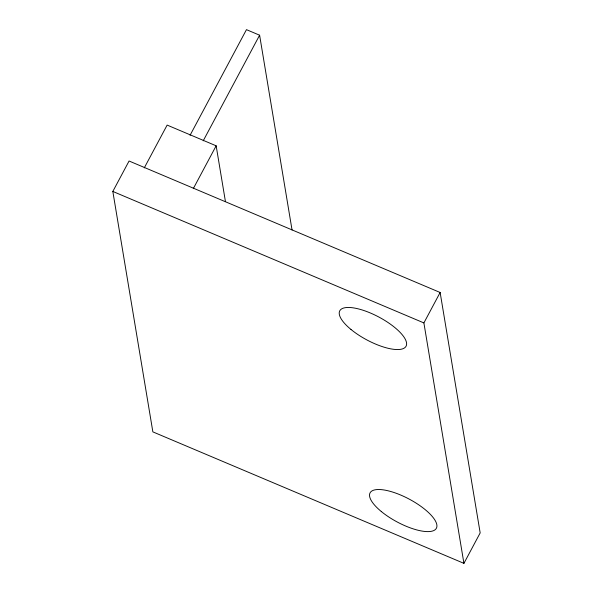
<?xml version="1.0" encoding="UTF-8"?>
<svg xmlns="http://www.w3.org/2000/svg" width="593" height="593" viewBox="0 0 593 593"><rect width="100%" height="100%" fill="white"/><g stroke="black" fill="none" stroke-linecap="round" stroke-linejoin="round"><path stroke-width="0.89" d="M112.826 191.443L129.074 161.007L440.139 292.49L480.174 532.914L463.926 563.35L152.861 431.874L112.826 191.443L423.891 322.918L463.926 563.35M144.277 167.893L167.137 125.086L216.156 145.811L225.436 201.546M190.064 135.286L246.466 29.65L259.608 35.202L292.053 230.032M203.206 140.838L259.608 35.202M193.303 188.611L216.156 145.811M423.891 322.918L440.139 292.49M350.974 329.449A37.581 12.92 28.1 0 0 406.042 346.245A37.581 12.92 28.1 0 0 361.708 309.82A37.581 12.92 28.1 0 0 350.974 329.449M381.284 511.5A37.581 12.92 28.1 0 0 436.352 528.304A37.581 12.92 28.1 0 0 392.025 491.871A37.581 12.92 28.1 0 0 381.284 511.5"/></g></svg>
